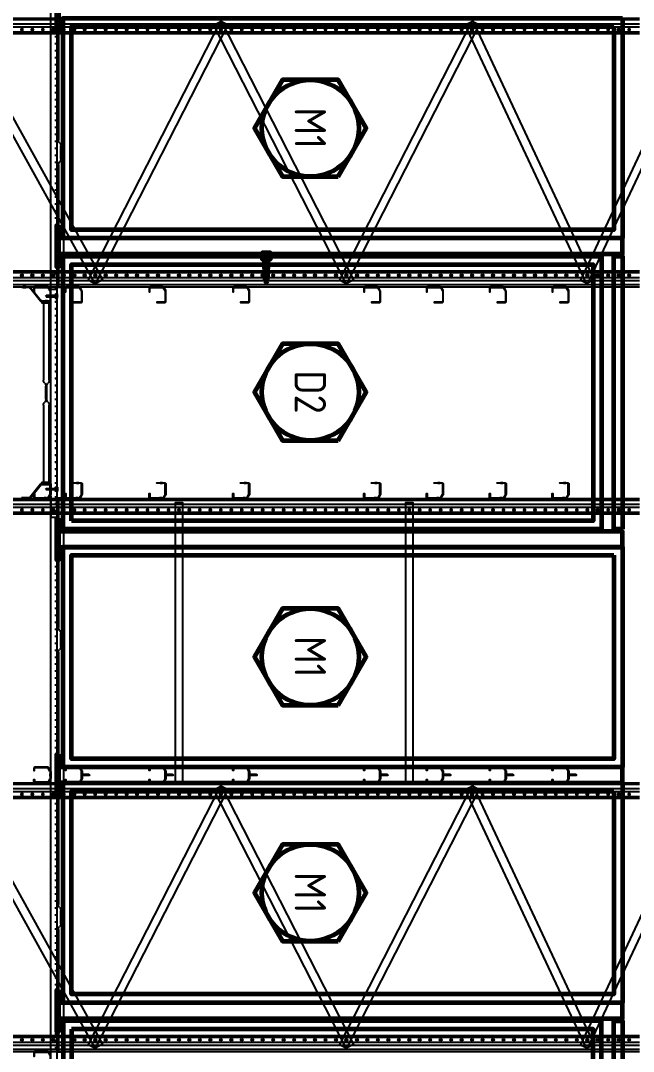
# Model space of a CAD drawing. Header units: millimetres. Extents: x -511490 to -68792, y -77452 to 318982.
# Drawn here: x -508642 to -505716, y 10548 to 15472 of the extents above; entities that cross this region are included whole.
import ezdxf

# ---------------------------------------------------------------- set-up
doc = ezdxf.new("R2010")
doc.units = ezdxf.units.MM
doc.linetypes.add('P05529 MS Rack Elevation$0$HIDDEN', pattern=[0.375, 0.25, -0.125])
doc.linetypes.add('P05529 MS Rack Elevation$1$HIDDEN', pattern=[0.375, 0.25, -0.125])
for name, color, linetype, lineweight in [('Fencing', 62, 'Continuous', 60), ('Multishuttle Phantom', 8, 'Continuous', 25), ('P05529 MS Rack Elevation$0$BRACING', 8, 'Continuous', 25)]:
    doc.layers.add(name, color=color, linetype=linetype, lineweight=lineweight)
doc.layers.add('P05529 MS Rack Elevation$0$Racking', color=8, linetype='Continuous')
doc.layers.add('P05529 MS Rack Plan$0$Racking', color=30, linetype='Continuous')
doc.styles.get("Standard").update_dxf_attribs({"font": 'ISOCP.SHX'})

# ---------------------------------------------------------------- blocks, each defined once
blk = doc.blocks.new('MAINTENANCE_FENCE_ELEV')
at = {"layer": 'Fencing'}
for p, q in [((975, 4185.8), (970, 4305.6)), ((985, 4185.8), (990, 4305.6))]:
    blk.add_line(p, q, dxfattribs=at)
for points in [[(-12, 5579.5), (-12, 5379.5), (-20, 5379.5), (-20, 5579.5)], [(2680, 5442), (2680, 4390.5), (10, 4390.5), (10, 5442)], [(2640, 5402), (2640, 4430.5), (50, 4430.5), (50, 5402)], [(1323.4, 4685.3), (1456.7, 4916.3), (1323.4, 5147.2), (1056.6, 5147.2), (923.3, 4916.3), (1056.6, 4685.3)], [(-12, 4453), (-12, 4253), (-20, 4253), (-20, 4453)], [(10, 3000.5), (10, 4305.5), (2580, 4305.5), (2580, 3000.5)], [(2680, 3000.5), (2640, 3000.5), (2640, 4305.5), (2680, 4305.5)], [(50, 3040.5), (50, 4265.5), (2540, 4265.5), (2540, 3040.5)], [(1323.4, 3425.1), (1456.7, 3656), (1323.4, 3887), (1056.6, 3887), (923.3, 3656), (1056.6, 3425.1)], [(-12, 3053), (-12, 2853), (-20, 2853), (-20, 3053)], [(2680, 2917), (2680, 1864), (10, 1864), (10, 2917)], [(2640, 2877), (2640, 1904), (50, 1904), (50, 2877)], [(1323.4, 2159.5), (1456.7, 2390.5), (1323.4, 2621.5), (1056.6, 2621.5), (923.3, 2390.5), (1056.6, 2159.5)], [(-12, 1926.5), (-12, 1726.5), (-20, 1726.5), (-20, 1926.5)], [(2680, 1789), (2680, 738.7), (10, 738.7), (10, 1789)], [(2640, 1749), (2640, 778.7), (50, 778.7), (50, 1749)], [(1323.4, 1033), (1456.7, 1264), (1323.4, 1495), (1056.6, 1495), (923.3, 1264), (1056.6, 1033)], [(-12, 800), (-12, 600), (-20, 600), (-20, 800)], [(10, 652.5), (10, -652.5), (2580, -652.5), (2580, 652.5)], [(2680, -652.5), (2640, -652.5), (2640, 652.5), (2680, 652.5)], [(50, 612.5), (50, -612.5), (2540, -612.5), (2540, 612.5)]]:
    blk.add_lwpolyline(points, close=True, dxfattribs=at)
for points in [[(-12, 4315.5), (2680, 4315.5), (2680, 4390.5), (-12, 4390.5)], [(989.4, 4291), (1000, 4291), (1000, 4321), (960, 4321), (960, 4291), (970.6, 4291)], [(-12, 2915.5), (2680, 2915.5), (2680, 2990.5), (-12, 2990.5)], [(-12, 1789), (2680, 1789), (2680, 1864), (-12, 1864)], [(-12, 662.5), (2680, 662.5), (2680, 737.5), (-12, 737.5)]]:
    blk.add_lwpolyline(points, dxfattribs=at)
for centre in [(1190, 4916.3), (1190, 3656), (1190, 2390.5), (1190, 1264)]:
    blk.add_circle(centre, 231, dxfattribs=at)
for centre, radius, start, end in [((980, 4306), 10, 357.612, 182.388), ((980, 4186), 5, 182.388, 357.612)]:
    blk.add_arc(centre, radius, start, end, dxfattribs=at)
at = {"layer": 'Fencing', "char_height": 150, "attachment_point": 5, "rotation": 270}
for s, insert in [('M1', (1190, 4916.3)), ('D2', (1190, 3656)), ('M1', (1190, 2390.5)), ('M1', (1190, 1264))]:
    blk.add_mtext_dynamic_manual_height_columns(s, width=413.257, gutter_width=12.5, heights=[0], dxfattribs=dict(at, insert=insert))
blk = doc.blocks.new('*U59')
for p, q in [((0, 5750), (0, 5800)), ((8.4, 5800), (8.4, 5750)), ((28.65, 5800), (28.65, 5750)), ((43.13, 5800), (43.13, 5750)), ((67.1, 5800), (67.1, 5750)), ((72.1, 5800), (72.1, 5750)), ((74.5, 5800), (74.5, 5750)), ((0, 5700), (0, 5750)), ((8.4, 5750), (8.4, 5700)), ((28.65, 5750), (28.65, 5700)), ((43.13, 5750), (43.13, 5700)), ((67.1, 5750), (67.1, 5700)), ((72.1, 5750), (72.1, 5700)), ((74.5, 5750), (74.5, 5700)), ((0, 5650), (0, 5700)), ((8.4, 5700), (8.4, 5650)), ((28.65, 5700), (28.65, 5650)), ((43.13, 5700), (43.13, 5650)), ((67.1, 5700), (67.1, 5650)), ((72.1, 5700), (72.1, 5650)), ((74.5, 5700), (74.5, 5650)), ((0, 5600), (0, 5650)), ((8.4, 5650), (8.4, 5600)), ((28.65, 5650), (28.65, 5600)), ((43.13, 5650), (43.13, 5600)), ((67.1, 5650), (67.1, 5600)), ((72.1, 5650), (72.1, 5600)), ((74.5, 5650), (74.5, 5600)), ((0, 5550), (0, 5600)), ((8.4, 5600), (8.4, 5550)), ((28.65, 5600), (28.65, 5550)), ((43.13, 5600), (43.13, 5550)), ((67.1, 5600), (67.1, 5550)), ((72.1, 5600), (72.1, 5550)), ((74.5, 5600), (74.5, 5550)), ((0, 5500), (0, 5550)), ((8.4, 5550), (8.4, 5500)), ((28.65, 5550), (28.65, 5500)), ((43.13, 5550), (43.13, 5500)), ((67.1, 5550), (67.1, 5500)), ((72.1, 5550), (72.1, 5500)), ((74.5, 5550), (74.5, 5500)), ((0, 5450), (0, 5500)), ((8.4, 5500), (8.4, 5450)), ((28.65, 5500), (28.65, 5450)), ((43.13, 5500), (43.13, 5450)), ((67.1, 5500), (67.1, 5450)), ((72.1, 5500), (72.1, 5450)), ((74.5, 5500), (74.5, 5450)), ((0, 5400), (0, 5450)), ((8.4, 5450), (8.4, 5400)), ((28.65, 5450), (28.65, 5400)), ((43.13, 5450), (43.13, 5400)), ((67.1, 5450), (67.1, 5400)), ((72.1, 5450), (72.1, 5400)), ((74.5, 5450), (74.5, 5400)), ((0, 5350), (0, 5400)), ((8.4, 5400), (8.4, 5350)), ((28.65, 5400), (28.65, 5350)), ((43.13, 5400), (43.13, 5350)), ((67.1, 5400), (67.1, 5350)), ((72.1, 5400), (72.1, 5350)), ((74.5, 5400), (74.5, 5350)), ((0, 5300), (0, 5350)), ((8.4, 5350), (8.4, 5300)), ((28.65, 5350), (28.65, 5300)), ((43.13, 5350), (43.13, 5300)), ((67.1, 5350), (67.1, 5300)), ((72.1, 5350), (72.1, 5300)), ((74.5, 5350), (74.5, 5300)), ((0, 5250), (0, 5300)), ((8.4, 5300), (8.4, 5250)), ((28.65, 5300), (28.65, 5250)), ((43.13, 5300), (43.13, 5250)), ((67.1, 5300), (67.1, 5250)), ((72.1, 5300), (72.1, 5250)), ((74.5, 5300), (74.5, 5250)), ((0, 5200), (0, 5250)), ((8.4, 5250), (8.4, 5200)), ((28.65, 5250), (28.65, 5200)), ((43.13, 5250), (43.13, 5200)), ((67.1, 5250), (67.1, 5200)), ((72.1, 5250), (72.1, 5200)), ((74.5, 5250), (74.5, 5200)), ((0, 5150), (0, 5200)), ((8.4, 5200), (8.4, 5150)), ((28.65, 5200), (28.65, 5150)), ((43.13, 5200), (43.13, 5150)), ((67.1, 5200), (67.1, 5150)), ((72.1, 5200), (72.1, 5150)), ((74.5, 5200), (74.5, 5150)), ((0, 5100), (0, 5150)), ((8.4, 5150), (8.4, 5100)), ((28.65, 5150), (28.65, 5100)), ((43.13, 5150), (43.13, 5100)), ((67.1, 5150), (67.1, 5100)), ((72.1, 5150), (72.1, 5100)), ((74.5, 5150), (74.5, 5100)), ((0, 5050), (0, 5100)), ((8.4, 5100), (8.4, 5050)), ((28.65, 5100), (28.65, 5050)), ((43.13, 5100), (43.13, 5050)), ((67.1, 5100), (67.1, 5050)), ((72.1, 5100), (72.1, 5050)), ((74.5, 5100), (74.5, 5050)), ((0, 5000), (0, 5050)), ((8.4, 5050), (8.4, 5000)), ((28.65, 5050), (28.65, 5000)), ((43.13, 5050), (43.13, 5000)), ((67.1, 5050), (67.1, 5000)), ((72.1, 5050), (72.1, 5000)), ((74.5, 5050), (74.5, 5000)), ((0, 4950), (0, 5000)), ((8.4, 5000), (8.4, 4950)), ((28.65, 5000), (28.65, 4950)), ((43.13, 5000), (43.13, 4950)), ((67.1, 5000), (67.1, 4950)), ((72.1, 5000), (72.1, 4950)), ((74.5, 5000), (74.5, 4950)), ((0, 4900), (0, 4950)), ((8.4, 4950), (8.4, 4900)), ((28.65, 4950), (28.65, 4900)), ((43.13, 4950), (43.13, 4900)), ((67.1, 4950), (67.1, 4900)), ((72.1, 4950), (72.1, 4900)), ((74.5, 4950), (74.5, 4900)), ((0, 4850), (0, 4900)), ((8.4, 4900), (8.4, 4850)), ((28.65, 4900), (28.65, 4850)), ((43.13, 4900), (43.13, 4850)), ((67.1, 4900), (67.1, 4850)), ((72.1, 4900), (72.1, 4850)), ((74.5, 4900), (74.5, 4850)), ((0, 4800), (0, 4850)), ((8.4, 4850), (8.4, 4800)), ((28.65, 4850), (28.65, 4800)), ((43.13, 4850), (43.13, 4800)), ((67.1, 4850), (67.1, 4800)), ((72.1, 4850), (72.1, 4800)), ((74.5, 4850), (74.5, 4800)), ((0, 4750), (0, 4800)), ((8.4, 4800), (8.4, 4750)), ((28.65, 4800), (28.65, 4750)), ((43.13, 4800), (43.13, 4750)), ((67.1, 4800), (67.1, 4750)), ((72.1, 4800), (72.1, 4750)), ((74.5, 4800), (74.5, 4750)), ((0, 4700), (0, 4750)), ((8.4, 4750), (8.4, 4700)), ((28.65, 4750), (28.65, 4700)), ((43.13, 4750), (43.13, 4700)), ((67.1, 4750), (67.1, 4700)), ((72.1, 4750), (72.1, 4700)), ((74.5, 4750), (74.5, 4700)), ((0, 4650), (0, 4700)), ((8.4, 4700), (8.4, 4650)), ((28.65, 4700), (28.65, 4650)), ((43.13, 4700), (43.13, 4650)), ((67.1, 4700), (67.1, 4650)), ((72.1, 4700), (72.1, 4650)), ((74.5, 4700), (74.5, 4650)), ((0, 4600), (0, 4650)), ((8.4, 4650), (8.4, 4600)), ((28.65, 4650), (28.65, 4600)), ((43.13, 4650), (43.13, 4600)), ((67.1, 4650), (67.1, 4600)), ((72.1, 4650), (72.1, 4600)), ((74.5, 4650), (74.5, 4600)), ((0, 4550), (0, 4600)), ((8.4, 4600), (8.4, 4550)), ((28.65, 4600), (28.65, 4550)), ((43.13, 4600), (43.13, 4550)), ((67.1, 4600), (67.1, 4550)), ((72.1, 4600), (72.1, 4550)), ((74.5, 4600), (74.5, 4550)), ((0, 4500), (0, 4550)), ((8.4, 4550), (8.4, 4500)), ((28.65, 4550), (28.65, 4500)), ((43.13, 4550), (43.13, 4500)), ((67.1, 4550), (67.1, 4500)), ((72.1, 4550), (72.1, 4500)), ((74.5, 4550), (74.5, 4500)), ((0, 4450), (0, 4500)), ((8.4, 4500), (8.4, 4450)), ((28.65, 4500), (28.65, 4450)), ((43.13, 4500), (43.13, 4450)), ((67.1, 4500), (67.1, 4450)), ((72.1, 4500), (72.1, 4450)), ((74.5, 4500), (74.5, 4450)), ((0, 4400), (0, 4450)), ((8.4, 4450), (8.4, 4400)), ((28.65, 4450), (28.65, 4400)), ((43.13, 4450), (43.13, 4400)), ((67.1, 4450), (67.1, 4400)), ((72.1, 4450), (72.1, 4400)), ((74.5, 4450), (74.5, 4400)), ((0, 4350), (0, 4400)), ((8.4, 4400), (8.4, 4350)), ((28.65, 4400), (28.65, 4350)), ((43.13, 4400), (43.13, 4350)), ((67.1, 4400), (67.1, 4350)), ((72.1, 4400), (72.1, 4350)), ((74.5, 4400), (74.5, 4350)), ((0, 4300), (0, 4350)), ((8.4, 4350), (8.4, 4300)), ((28.65, 4350), (28.65, 4300)), ((43.13, 4350), (43.13, 4300)), ((67.1, 4350), (67.1, 4300)), ((72.1, 4350), (72.1, 4300)), ((74.5, 4350), (74.5, 4300)), ((0, 4250), (0, 4300)), ((8.4, 4300), (8.4, 4250)), ((28.65, 4300), (28.65, 4250)), ((43.13, 4300), (43.13, 4250)), ((67.1, 4300), (67.1, 4250)), ((72.1, 4300), (72.1, 4250)), ((74.5, 4300), (74.5, 4250)), ((0, 4200), (0, 4250)), ((8.4, 4250), (8.4, 4200)), ((28.65, 4250), (28.65, 4200)), ((43.13, 4250), (43.13, 4200)), ((67.1, 4250), (67.1, 4200)), ((72.1, 4250), (72.1, 4200)), ((74.5, 4250), (74.5, 4200)), ((0, 4150), (0, 4200)), ((8.4, 4200), (8.4, 4150)), ((28.65, 4200), (28.65, 4150)), ((43.13, 4200), (43.13, 4150)), ((67.1, 4200), (67.1, 4150)), ((72.1, 4200), (72.1, 4150)), ((74.5, 4200), (74.5, 4150)), ((0, 4100), (0, 4150)), ((8.4, 4150), (8.4, 4100)), ((28.65, 4150), (28.65, 4100)), ((43.13, 4150), (43.13, 4100)), ((67.1, 4150), (67.1, 4100)), ((72.1, 4150), (72.1, 4100)), ((74.5, 4150), (74.5, 4100)), ((0, 4050), (0, 4100)), ((8.4, 4100), (8.4, 4050)), ((28.65, 4100), (28.65, 4050)), ((43.13, 4100), (43.13, 4050)), ((67.1, 4100), (67.1, 4050)), ((72.1, 4100), (72.1, 4050)), ((74.5, 4100), (74.5, 4050)), ((0, 4000), (0, 4050)), ((8.4, 4050), (8.4, 4000)), ((28.65, 4050), (28.65, 4000)), ((43.13, 4050), (43.13, 4000)), ((67.1, 4050), (67.1, 4000)), ((72.1, 4050), (72.1, 4000)), ((74.5, 4050), (74.5, 4000)), ((0, 3950), (0, 4000)), ((8.4, 4000), (8.4, 3950)), ((28.65, 4000), (28.65, 3950)), ((43.13, 4000), (43.13, 3950)), ((67.1, 4000), (67.1, 3950)), ((72.1, 4000), (72.1, 3950)), ((74.5, 4000), (74.5, 3950)), ((0, 3900), (0, 3950)), ((8.4, 3950), (8.4, 3900)), ((28.65, 3950), (28.65, 3900)), ((43.13, 3950), (43.13, 3900)), ((67.1, 3950), (67.1, 3900)), ((72.1, 3950), (72.1, 3900)), ((74.5, 3950), (74.5, 3900)), ((0, 3850), (0, 3900)), ((8.4, 3900), (8.4, 3850)), ((28.65, 3900), (28.65, 3850)), ((43.13, 3900), (43.13, 3850)), ((67.1, 3900), (67.1, 3850)), ((72.1, 3900), (72.1, 3850)), ((74.5, 3900), (74.5, 3850)), ((0, 3800), (0, 3850)), ((8.4, 3850), (8.4, 3800)), ((28.65, 3850), (28.65, 3800)), ((43.13, 3850), (43.13, 3800)), ((67.1, 3850), (67.1, 3800)), ((72.1, 3850), (72.1, 3800)), ((74.5, 3850), (74.5, 3800)), ((0, 3750), (0, 3800)), ((8.4, 3800), (8.4, 3750)), ((28.65, 3800), (28.65, 3750)), ((43.13, 3800), (43.13, 3750)), ((67.1, 3800), (67.1, 3750)), ((72.1, 3800), (72.1, 3750)), ((74.5, 3800), (74.5, 3750)), ((0, 3700), (0, 3750)), ((8.4, 3750), (8.4, 3700)), ((28.65, 3750), (28.65, 3700)), ((43.13, 3750), (43.13, 3700)), ((67.1, 3750), (67.1, 3700)), ((72.1, 3750), (72.1, 3700)), ((74.5, 3750), (74.5, 3700)), ((0, 3650), (0, 3700)), ((8.4, 3700), (8.4, 3650)), ((28.65, 3700), (28.65, 3650)), ((43.13, 3700), (43.13, 3650)), ((67.1, 3700), (67.1, 3650)), ((72.1, 3700), (72.1, 3650)), ((74.5, 3700), (74.5, 3650)), ((0, 3600), (0, 3650)), ((8.4, 3650), (8.4, 3600)), ((28.65, 3650), (28.65, 3600)), ((43.13, 3650), (43.13, 3600)), ((67.1, 3650), (67.1, 3600)), ((72.1, 3650), (72.1, 3600)), ((74.5, 3650), (74.5, 3600)), ((0, 3550), (0, 3600)), ((8.4, 3600), (8.4, 3550)), ((28.65, 3600), (28.65, 3550)), ((43.13, 3600), (43.13, 3550)), ((67.1, 3600), (67.1, 3550)), ((72.1, 3600), (72.1, 3550)), ((74.5, 3600), (74.5, 3550)), ((0, 3500), (0, 3550)), ((8.4, 3550), (8.4, 3500)), ((28.65, 3550), (28.65, 3500)), ((43.13, 3550), (43.13, 3500)), ((67.1, 3550), (67.1, 3500)), ((72.1, 3550), (72.1, 3500)), ((74.5, 3550), (74.5, 3500)), ((0, 3450), (0, 3500)), ((8.4, 3500), (8.4, 3450)), ((28.65, 3500), (28.65, 3450)), ((43.13, 3500), (43.13, 3450)), ((67.1, 3500), (67.1, 3450)), ((72.1, 3500), (72.1, 3450)), ((74.5, 3500), (74.5, 3450)), ((0, 3400), (0, 3450)), ((8.4, 3450), (8.4, 3400)), ((28.65, 3450), (28.65, 3400)), ((43.13, 3450), (43.13, 3400)), ((67.1, 3450), (67.1, 3400)), ((72.1, 3450), (72.1, 3400)), ((74.5, 3450), (74.5, 3400)), ((0, 3350), (0, 3400)), ((8.4, 3400), (8.4, 3350)), ((28.65, 3400), (28.65, 3350)), ((43.13, 3400), (43.13, 3350)), ((67.1, 3400), (67.1, 3350)), ((72.1, 3400), (72.1, 3350)), ((74.5, 3400), (74.5, 3350)), ((0, 3300), (0, 3350)), ((8.4, 3350), (8.4, 3300)), ((28.65, 3350), (28.65, 3300)), ((43.13, 3350), (43.13, 3300)), ((67.1, 3350), (67.1, 3300)), ((72.1, 3350), (72.1, 3300)), ((74.5, 3350), (74.5, 3300)), ((0, 3250), (0, 3300)), ((8.4, 3300), (8.4, 3250)), ((28.65, 3300), (28.65, 3250)), ((43.13, 3300), (43.13, 3250)), ((67.1, 3300), (67.1, 3250)), ((72.1, 3300), (72.1, 3250)), ((74.5, 3300), (74.5, 3250)), ((0, 3200), (0, 3250)), ((8.4, 3250), (8.4, 3200)), ((28.65, 3250), (28.65, 3200)), ((43.13, 3250), (43.13, 3200)), ((67.1, 3250), (67.1, 3200)), ((72.1, 3250), (72.1, 3200)), ((74.5, 3250), (74.5, 3200)), ((0, 3150), (0, 3200)), ((8.4, 3200), (8.4, 3150)), ((28.65, 3200), (28.65, 3150)), ((43.13, 3200), (43.13, 3150)), ((67.1, 3200), (67.1, 3150)), ((72.1, 3200), (72.1, 3150)), ((74.5, 3200), (74.5, 3150)), ((0, 3100), (0, 3150)), ((8.4, 3150), (8.4, 3100)), ((28.65, 3150), (28.65, 3100)), ((43.13, 3150), (43.13, 3100)), ((67.1, 3150), (67.1, 3100)), ((72.1, 3150), (72.1, 3100)), ((74.5, 3150), (74.5, 3100)), ((0, 3050), (0, 3100)), ((8.4, 3100), (8.4, 3050)), ((28.65, 3100), (28.65, 3050)), ((43.13, 3100), (43.13, 3050)), ((67.1, 3100), (67.1, 3050)), ((72.1, 3100), (72.1, 3050)), ((74.5, 3100), (74.5, 3050)), ((0, 3000), (0, 3050)), ((8.4, 3050), (8.4, 3000)), ((28.65, 3050), (28.65, 3000)), ((43.13, 3050), (43.13, 3000)), ((67.1, 3050), (67.1, 3000)), ((72.1, 3050), (72.1, 3000)), ((74.5, 3050), (74.5, 3000)), ((0, 2950), (0, 3000)), ((8.4, 3000), (8.4, 2950)), ((28.65, 3000), (28.65, 2950)), ((43.13, 3000), (43.13, 2950)), ((67.1, 3000), (67.1, 2950)), ((72.1, 3000), (72.1, 2950)), ((74.5, 3000), (74.5, 2950)), ((0, 2900), (0, 2950)), ((8.4, 2950), (8.4, 2900)), ((28.65, 2950), (28.65, 2900)), ((43.13, 2950), (43.13, 2900)), ((67.1, 2950), (67.1, 2900)), ((72.1, 2950), (72.1, 2900)), ((74.5, 2950), (74.5, 2900)), ((0, 2850), (0, 2900)), ((8.4, 2900), (8.4, 2850)), ((28.65, 2900), (28.65, 2850)), ((43.13, 2900), (43.13, 2850)), ((67.1, 2900), (67.1, 2850)), ((72.1, 2900), (72.1, 2850)), ((74.5, 2900), (74.5, 2850)), ((0, 2800), (0, 2850)), ((8.4, 2850), (8.4, 2800)), ((28.65, 2850), (28.65, 2800)), ((43.13, 2850), (43.13, 2800)), ((67.1, 2850), (67.1, 2800)), ((72.1, 2850), (72.1, 2800)), ((74.5, 2850), (74.5, 2800))]:
    blk.add_line(p, q)
for points in [[(2.4, 5757), (0, 5757), (0, 5768), (2.4, 5768)], [(2.4, 5732), (0, 5732), (0, 5743), (2.4, 5743)], [(2.4, 5707), (0, 5707), (0, 5718), (2.4, 5718)], [(2.4, 5682), (0, 5682), (0, 5693), (2.4, 5693)], [(2.4, 5657), (0, 5657), (0, 5668), (2.4, 5668)], [(2.4, 5632), (0, 5632), (0, 5643), (2.4, 5643)], [(2.4, 5607), (0, 5607), (0, 5618), (2.4, 5618)], [(2.4, 5582), (0, 5582), (0, 5593), (2.4, 5593)], [(2.4, 5557), (0, 5557), (0, 5568), (2.4, 5568)], [(2.4, 5532), (0, 5532), (0, 5543), (2.4, 5543)], [(2.4, 5507), (0, 5507), (0, 5518), (2.4, 5518)], [(2.4, 5482), (0, 5482), (0, 5493), (2.4, 5493)], [(2.4, 5457), (0, 5457), (0, 5468), (2.4, 5468)], [(2.4, 5432), (0, 5432), (0, 5443), (2.4, 5443)], [(2.4, 5407), (0, 5407), (0, 5418), (2.4, 5418)], [(2.4, 5382), (0, 5382), (0, 5393), (2.4, 5393)], [(2.4, 5357), (0, 5357), (0, 5368), (2.4, 5368)], [(2.4, 5332), (0, 5332), (0, 5343), (2.4, 5343)], [(2.4, 5307), (0, 5307), (0, 5318), (2.4, 5318)], [(2.4, 5282), (0, 5282), (0, 5293), (2.4, 5293)], [(2.4, 5257), (0, 5257), (0, 5268), (2.4, 5268)], [(2.4, 5232), (0, 5232), (0, 5243), (2.4, 5243)], [(2.4, 5207), (0, 5207), (0, 5218), (2.4, 5218)], [(2.4, 5182), (0, 5182), (0, 5193), (2.4, 5193)], [(2.4, 5157), (0, 5157), (0, 5168), (2.4, 5168)], [(2.4, 5132), (0, 5132), (0, 5143), (2.4, 5143)], [(2.4, 5107), (0, 5107), (0, 5118), (2.4, 5118)], [(2.4, 5082), (0, 5082), (0, 5093), (2.4, 5093)], [(2.4, 5057), (0, 5057), (0, 5068), (2.4, 5068)], [(2.4, 5032), (0, 5032), (0, 5043), (2.4, 5043)], [(2.4, 5007), (0, 5007), (0, 5018), (2.4, 5018)], [(2.4, 4982), (0, 4982), (0, 4993), (2.4, 4993)], [(2.4, 4957), (0, 4957), (0, 4968), (2.4, 4968)], [(2.4, 4932), (0, 4932), (0, 4943), (2.4, 4943)], [(2.4, 4907), (0, 4907), (0, 4918), (2.4, 4918)], [(2.4, 4882), (0, 4882), (0, 4893), (2.4, 4893)], [(2.4, 4857), (0, 4857), (0, 4868), (2.4, 4868)], [(2.4, 4832), (0, 4832), (0, 4843), (2.4, 4843)], [(2.4, 4807), (0, 4807), (0, 4818), (2.4, 4818)], [(2.4, 4782), (0, 4782), (0, 4793), (2.4, 4793)], [(2.4, 4757), (0, 4757), (0, 4768), (2.4, 4768)], [(2.4, 4732), (0, 4732), (0, 4743), (2.4, 4743)], [(2.4, 4707), (0, 4707), (0, 4718), (2.4, 4718)], [(2.4, 4682), (0, 4682), (0, 4693), (2.4, 4693)], [(2.4, 4657), (0, 4657), (0, 4668), (2.4, 4668)], [(2.4, 4632), (0, 4632), (0, 4643), (2.4, 4643)], [(2.4, 4607), (0, 4607), (0, 4618), (2.4, 4618)], [(2.4, 4582), (0, 4582), (0, 4593), (2.4, 4593)], [(2.4, 4557), (0, 4557), (0, 4568), (2.4, 4568)], [(2.4, 4532), (0, 4532), (0, 4543), (2.4, 4543)], [(2.4, 4507), (0, 4507), (0, 4518), (2.4, 4518)], [(2.4, 4482), (0, 4482), (0, 4493), (2.4, 4493)], [(2.4, 4457), (0, 4457), (0, 4468), (2.4, 4468)], [(2.4, 4432), (0, 4432), (0, 4443), (2.4, 4443)], [(2.4, 4407), (0, 4407), (0, 4418), (2.4, 4418)], [(2.4, 4382), (0, 4382), (0, 4393), (2.4, 4393)], [(2.4, 4357), (0, 4357), (0, 4368), (2.4, 4368)], [(2.4, 4332), (0, 4332), (0, 4343), (2.4, 4343)], [(2.4, 4307), (0, 4307), (0, 4318), (2.4, 4318)], [(2.4, 4282), (0, 4282), (0, 4293), (2.4, 4293)], [(2.4, 4257), (0, 4257), (0, 4268), (2.4, 4268)], [(2.4, 4232), (0, 4232), (0, 4243), (2.4, 4243)], [(2.4, 4207), (0, 4207), (0, 4218), (2.4, 4218)], [(2.4, 4182), (0, 4182), (0, 4193), (2.4, 4193)], [(2.4, 4157), (0, 4157), (0, 4168), (2.4, 4168)], [(2.4, 4132), (0, 4132), (0, 4143), (2.4, 4143)], [(2.4, 4107), (0, 4107), (0, 4118), (2.4, 4118)], [(2.4, 4082), (0, 4082), (0, 4093), (2.4, 4093)], [(2.4, 4057), (0, 4057), (0, 4068), (2.4, 4068)], [(2.4, 4032), (0, 4032), (0, 4043), (2.4, 4043)], [(2.4, 4007), (0, 4007), (0, 4018), (2.4, 4018)], [(2.4, 3982), (0, 3982), (0, 3993), (2.4, 3993)], [(2.4, 3957), (0, 3957), (0, 3968), (2.4, 3968)], [(2.4, 3932), (0, 3932), (0, 3943), (2.4, 3943)], [(2.4, 3907), (0, 3907), (0, 3918), (2.4, 3918)], [(2.4, 3882), (0, 3882), (0, 3893), (2.4, 3893)], [(2.4, 3857), (0, 3857), (0, 3868), (2.4, 3868)], [(2.4, 3832), (0, 3832), (0, 3843), (2.4, 3843)], [(2.4, 3807), (0, 3807), (0, 3818), (2.4, 3818)], [(2.4, 3782), (0, 3782), (0, 3793), (2.4, 3793)], [(2.4, 3757), (0, 3757), (0, 3768), (2.4, 3768)], [(2.4, 3732), (0, 3732), (0, 3743), (2.4, 3743)], [(2.4, 3707), (0, 3707), (0, 3718), (2.4, 3718)], [(2.4, 3682), (0, 3682), (0, 3693), (2.4, 3693)], [(2.4, 3657), (0, 3657), (0, 3668), (2.4, 3668)], [(2.4, 3632), (0, 3632), (0, 3643), (2.4, 3643)], [(2.4, 3607), (0, 3607), (0, 3618), (2.4, 3618)], [(2.4, 3582), (0, 3582), (0, 3593), (2.4, 3593)], [(2.4, 3557), (0, 3557), (0, 3568), (2.4, 3568)], [(2.4, 3532), (0, 3532), (0, 3543), (2.4, 3543)], [(2.4, 3507), (0, 3507), (0, 3518), (2.4, 3518)], [(2.4, 3482), (0, 3482), (0, 3493), (2.4, 3493)], [(2.4, 3457), (0, 3457), (0, 3468), (2.4, 3468)], [(2.4, 3432), (0, 3432), (0, 3443), (2.4, 3443)], [(2.4, 3407), (0, 3407), (0, 3418), (2.4, 3418)], [(2.4, 3382), (0, 3382), (0, 3393), (2.4, 3393)], [(2.4, 3357), (0, 3357), (0, 3368), (2.4, 3368)], [(2.4, 3332), (0, 3332), (0, 3343), (2.4, 3343)], [(2.4, 3307), (0, 3307), (0, 3318), (2.4, 3318)], [(2.4, 3282), (0, 3282), (0, 3293), (2.4, 3293)], [(2.4, 3257), (0, 3257), (0, 3268), (2.4, 3268)], [(2.4, 3232), (0, 3232), (0, 3243), (2.4, 3243)], [(2.4, 3207), (0, 3207), (0, 3218), (2.4, 3218)], [(2.4, 3182), (0, 3182), (0, 3193), (2.4, 3193)], [(2.4, 3157), (0, 3157), (0, 3168), (2.4, 3168)], [(2.4, 3132), (0, 3132), (0, 3143), (2.4, 3143)], [(2.4, 3107), (0, 3107), (0, 3118), (2.4, 3118)], [(2.4, 3082), (0, 3082), (0, 3093), (2.4, 3093)], [(2.4, 3057), (0, 3057), (0, 3068), (2.4, 3068)], [(2.4, 3032), (0, 3032), (0, 3043), (2.4, 3043)], [(2.4, 3007), (0, 3007), (0, 3018), (2.4, 3018)], [(2.4, 2982), (0, 2982), (0, 2993), (2.4, 2993)], [(2.4, 2957), (0, 2957), (0, 2968), (2.4, 2968)], [(2.4, 2932), (0, 2932), (0, 2943), (2.4, 2943)], [(2.4, 2907), (0, 2907), (0, 2918), (2.4, 2918)], [(2.4, 2882), (0, 2882), (0, 2893), (2.4, 2893)], [(2.4, 2857), (0, 2857), (0, 2868), (2.4, 2868)]]:
    blk.add_lwpolyline(points)
for centre, start, end in [((55, 5750), 0, 180), ((55, 5750), 180, 0), ((55, 5700), 0, 180), ((55, 5700), 180, 0), ((55, 5650), 0, 180), ((55, 5650), 180, 0), ((55, 5600), 0, 180), ((55, 5600), 180, 0), ((55, 5550), 0, 180), ((55, 5550), 180, 0), ((55, 5500), 0, 180), ((55, 5500), 180, 0), ((55, 5450), 0, 180), ((55, 5450), 180, 0), ((55, 5400), 0, 180), ((55, 5400), 180, 0), ((55, 5350), 0, 180), ((55, 5350), 180, 0), ((55, 5300), 0, 180), ((55, 5300), 180, 0), ((55, 5250), 0, 180), ((55, 5250), 180, 0), ((55, 5200), 0, 180), ((55, 5200), 180, 0), ((55, 5150), 0, 180), ((55, 5150), 180, 0), ((55, 5100), 0, 180), ((55, 5100), 180, 0), ((55, 5050), 0, 180), ((55, 5050), 180, 0), ((55, 5000), 0, 180), ((55, 5000), 180, 0), ((55, 4950), 0, 180), ((55, 4950), 180, 0), ((55, 4900), 0, 180), ((55, 4900), 180, 0), ((55, 4850), 0, 180), ((55, 4850), 180, 0), ((55, 4800), 0, 180), ((55, 4800), 180, 0), ((55, 4750), 0, 180), ((55, 4750), 180, 0), ((55, 4700), 0, 180), ((55, 4700), 180, 0), ((55, 4650), 0, 180), ((55, 4650), 180, 0), ((55, 4600), 0, 180), ((55, 4600), 180, 0), ((55, 4550), 0, 180), ((55, 4550), 180, 0), ((55, 4500), 0, 180), ((55, 4500), 180, 0), ((55, 4450), 0, 180), ((55, 4450), 180, 0), ((55, 4400), 0, 180), ((55, 4400), 180, 0), ((55, 4350), 0, 180), ((55, 4350), 180, 0), ((55, 4300), 0, 180), ((55, 4300), 180, 0), ((55, 4250), 0, 180), ((55, 4250), 180, 0), ((55, 4200), 0, 180), ((55, 4200), 180, 0), ((55, 4150), 0, 180), ((55, 4150), 180, 0), ((55, 4100), 0, 180), ((55, 4100), 180, 0), ((55, 4050), 0, 180), ((55, 4050), 180, 0), ((55, 4000), 0, 180), ((55, 4000), 180, 0), ((55, 3950), 0, 180), ((55, 3950), 180, 0), ((55, 3900), 0, 180), ((55, 3900), 180, 0), ((55, 3850), 0, 180), ((55, 3850), 180, 0), ((55, 3800), 0, 180), ((55, 3800), 180, 0), ((55, 3750), 0, 180), ((55, 3750), 180, 0), ((55, 3700), 0, 180), ((55, 3700), 180, 0), ((55, 3650), 0, 180), ((55, 3650), 180, 0), ((55, 3600), 0, 180), ((55, 3600), 180, 0), ((55, 3550), 0, 180), ((55, 3550), 180, 0), ((55, 3500), 0, 180), ((55, 3500), 180, 0), ((55, 3450), 0, 180), ((55, 3450), 180, 0), ((55, 3400), 0, 180), ((55, 3400), 180, 0), ((55, 3350), 0, 180), ((55, 3350), 180, 0), ((55, 3300), 0, 180), ((55, 3300), 180, 0), ((55, 3250), 0, 180), ((55, 3250), 180, 0), ((55, 3200), 0, 180), ((55, 3200), 180, 0), ((55, 3150), 0, 180), ((55, 3150), 180, 0), ((55, 3100), 0, 180), ((55, 3100), 180, 0), ((55, 3050), 0, 180), ((55, 3050), 180, 0), ((55, 3000), 0, 180), ((55, 3000), 180, 0), ((55, 2950), 0, 180), ((55, 2950), 180, 0), ((55, 2900), 0, 180), ((55, 2900), 180, 0), ((55, 2850), 0, 180), ((55, 2850), 180, 0)]:
    blk.add_arc(centre, 5.2, start, end)
blk = doc.blocks.new('*U54')
for points in [[(0, 95), (3, 95), (3, -20), (0, -20)], [(0, 80.5), (3, 80.5), (3, 69.5), (0, 69.5)], [(0, -5.5), (3, -5.5), (3, 5.5), (0, 5.5)]]:
    blk.add_lwpolyline(points, close=True)
blk.add_lwpolyline([(3, 56.25), (1338, 56.25), (1338, 18.75), (3, 18.75)])
blk.add_circle((1303, 37.5), 5.5)
blk = doc.blocks.new('P05529 MS Rack Elevation$0$Frame Standoff')
blk.add_blockref('*U59', (-1358, 0))
at = {"extrusion": (0, 0, -1), "zscale": -1}
for p in [(0, 4662.5), (0, 3562.5)]:
    blk.add_blockref('*U54', p, dxfattribs=at)
blk = doc.blocks.new('*U30')
for points in [[(5012, 19, 0.414214), (5006, 25), (4957.1, 25, 0.142766), (4953.9, 24.1), (4939.8, 15.1, 0.256291), (4937, 10), (4937, -49, 0.414214), (4943, -55), (4959.6, -55), (4959.6, -52), (4943, -52, -0.414214), (4940, -49), (4940, 10, -0.256291), (4941.4, 12.5), (4955.5, 21.5, -0.142766), (4957.1, 22), (5006, 22, -0.414214), (5009, 19), (5009, -18), (5012, -18)], [(5872, 19, -0.414214), (5878, 25), (5926.9, 25, -0.142766), (5930.1, 24.1), (5944.2, 15.1, -0.256291), (5947, 10), (5947, -49, -0.414214), (5941, -55), (5924.4, -55), (5924.4, -52), (5941, -52, 0.414214), (5944, -49), (5944, 10, 0.256291), (5942.6, 12.5), (5928.5, 21.5, 0.142766), (5926.9, 22), (5878, 22, 0.414214), (5875, 19), (5875, -18), (5872, -18)], [(7237, -52), (7246.4, -52), (7246.4, -55), (7237, -55, -0.414214), (7231, -49), (7231, 10, -0.256291), (7233.8, 15.1), (7247.9, 24.1, -0.142766), (7251.1, 25), (7285.9, 25, -0.142766), (7289.1, 24.1), (7303.2, 15.1, -0.256291), (7306, 10), (7306, -49, -0.414214), (7300, -55), (7290.6, -55), (7290.6, -52), (7300, -52, 0.414214), (7303, -49), (7303, 10, 0.256291), (7301.6, 12.5), (7287.5, 21.5, 0.142766), (7285.9, 22), (7251.1, 22, 0.142766), (7249.5, 21.5), (7235.4, 12.5, 0.256291), (7234, 10), (7234, -49, 0.414214)]]:
    blk.add_lwpolyline(points, format="xyb", close=True)
for points in [[(4937, 5.5), (4940, 5.5), (4940, -5.5), (4937, -5.5)], [(5009, 9.5), (5012, 9.5), (5012, -1.5), (5009, -1.5)], [(5875, 9.5), (5872, 9.5), (5872, -1.5), (5875, -1.5)], [(5947, 5.5), (5944, 5.5), (5944, -5.5), (5947, -5.5)], [(7234, 5.5), (7231, 5.5), (7231, -5.5), (7234, -5.5)], [(7274, 25), (7263, 25), (7263, 22), (7274, 22)], [(7306, 5.5), (7303, 5.5), (7303, -5.5), (7306, -5.5)], [(7234, -19.5), (7231, -19.5), (7231, -30.5), (7234, -30.5)], [(7306, -19.5), (7303, -19.5), (7303, -30.5), (7306, -30.5)]]:
    blk.add_lwpolyline(points, close=True)
blk = doc.blocks.new('*U52')
for p, q in [((610, 2), (673, 2)), ((610, -2), (673, -2))]:
    blk.add_line(p, q)
for points in [[(0, 20), (-4, 20), (-4, -20), (0, -20)], [(636, 2), (647, 2), (647, -2), (636, -2)], [(1287, 20), (1283, 20), (1283, -20), (1287, -20)]]:
    blk.add_lwpolyline(points, close=True)
for points in [[(582, -13.5), (0, -13.5), (0, 13.5), (582, 13.5)], [(701, 13.5), (1283, 13.5), (1283, -13.5), (701, -13.5)]]:
    blk.add_lwpolyline(points)
for centre, start, end in [((582, -6.5), 45.5409, 90), ((610, 22), 225.5409, 270), ((673, 22), 270, 314.4591), ((701, -6.5), 90, 134.4591), ((582, 6.5), 270, 314.4591), ((610, -22), 90, 134.4591), ((673, -22), 45.5409, 90), ((701, 6.5), 225.5409, 270)]:
    blk.add_arc(centre, 20, start, end)
blk = doc.blocks.new('*U51')
for p, q in [((643.5, 2), (706.5, 2)), ((643.5, -2), (706.5, -2))]:
    blk.add_line(p, q)
for points in [[(0, 20), (-4, 20), (-4, -20), (0, -20)], [(669.5, 2), (680.5, 2), (680.5, -2), (669.5, -2)], [(1354, 20), (1350, 20), (1350, -20), (1354, -20)]]:
    blk.add_lwpolyline(points, close=True)
for points in [[(615.5, -13.5), (0, -13.5), (0, 13.5), (615.5, 13.5)], [(734.5, 13.5), (1350, 13.5), (1350, -13.5), (734.5, -13.5)]]:
    blk.add_lwpolyline(points)
for centre, start, end in [((615.5, -6.5), 45.5409, 90), ((643.5, 22), 225.5409, 270), ((706.5, 22), 270, 314.4591), ((734.5, -6.5), 90, 134.4591), ((615.5, 6.5), 270, 314.4591), ((643.5, -22), 90, 134.4591), ((706.5, -22), 45.5409, 90), ((734.5, 6.5), 225.5409, 270)]:
    blk.add_arc(centre, 20, start, end)
blk = doc.blocks.new('*U50')
for p, q in [((395.5, 2), (458.5, 2)), ((395.5, -2), (458.5, -2))]:
    blk.add_line(p, q)
for points in [[(0, 20), (-4, 20), (-4, -20), (0, -20)], [(421.5, 2), (432.5, 2), (432.5, -2), (421.5, -2)], [(858, 20), (854, 20), (854, -20), (858, -20)]]:
    blk.add_lwpolyline(points, close=True)
for points in [[(367.5, -13.5), (0, -13.5), (0, 13.5), (367.5, 13.5)], [(486.5, 13.5), (854, 13.5), (854, -13.5), (486.5, -13.5)]]:
    blk.add_lwpolyline(points)
for centre, start, end in [((367.5, -6.5), 45.5409, 90), ((395.5, 22), 225.5409, 270), ((458.5, 22), 270, 314.4591), ((486.5, -6.5), 90, 134.4591), ((367.5, 6.5), 270, 314.4591), ((395.5, -22), 90, 134.4591), ((458.5, -22), 45.5409, 90), ((486.5, 6.5), 225.5409, 270)]:
    blk.add_arc(centre, 20, start, end)
blk = doc.blocks.new('P05529 MS Rack Elevation$0$Rail Front')
blk.add_lwpolyline([(75, 19, 0.414214), (69, 25), (20.1, 25, 0.142766), (16.9, 24.1), (2.8, 15.1, 0.256291), (0, 10), (0, -49, 0.414214), (6, -55), (22.6, -55), (22.6, -52), (6, -52, -0.414214), (3, -49), (3, 10, -0.256291), (4.4, 12.5), (18.5, 21.5, -0.142766), (20.1, 22), (69, 22, -0.414214), (72, 19), (72, -18), (75, -18)], format="xyb", close=True)
for points in [[(0, 5.5), (3, 5.5), (3, -5.5), (0, -5.5)], [(72, 9.5), (75, 9.5), (75, -1.5), (72, -1.5)]]:
    blk.add_lwpolyline(points, close=True)
blk = doc.blocks.new('P05529 MS Rack Elevation$0$PLAN BRACE END')
at = {"layer": 'P05529 MS Rack Elevation$0$BRACING', "extrusion": (0, 0, -1), "zscale": -1}
for name, p in [('*U52', (-3652, -75)), ('*U51', (-6014, -75)), ('*U52', (-7305, -75)), ('*U50', (-4585, -146))]:
    blk.add_blockref(name, p, dxfattribs=at)
at = {"layer": 'P05529 MS Rack Elevation$0$Racking'}
for p in [(3652, -150), (7305, -150)]:
    blk.add_blockref('P05529 MS Rack Elevation$0$Rail Front', p, dxfattribs=at)
at = {"layer": 'P05529 MS Rack Elevation$0$Racking', "xscale": -1}
blk.add_blockref('P05529 MS Rack Elevation$0$Rail Front', (4664, -150), dxfattribs=at)
blk = doc.blocks.new('P05529 MS Rack Elevation$0$Tek screw #14-10 x 50')
for p, q in [((-5.8, 1.9), (-7.1, 1.1)), ((-7.1, 0), (-7.1, 1.1)), ((-7.1, 1.1), (7.1, 1.1)), ((-7.1, 0), (7.1, 0)), ((-5.8, 5.6), (-5.8, 1.9)), ((-4.3, 6), (4.3, 6)), ((-2.9, 5.6), (-2.9, 1.9)), ((2.9, 5.6), (2.9, 1.9)), ((5.8, 5.6), (5.8, 1.9)), ((7.1, 1.1), (5.8, 1.9)), ((7.1, 0), (7.1, 1.1)), ((0, -50), (-3.2, -48.1)), ((0, -50), (3.2, -48.1))]:
    blk.add_line(p, q)
for points in [[(-3.2, -48.1), (-3.2, 0)], [(3.2, 0), (3.2, -48.1)]]:
    blk.add_lwpolyline(points)
for centre, radius, start, end in [((-4.3, 3.4), 2.56, 55.6158, 124.3842), ((-4.3, -0.2), 2.56, 55.6158, 124.3842), ((0, -3.6), 9.55, 72.412, 107.588), ((0, -7.2), 9.55, 72.412, 107.588), ((4.3, 3.4), 2.56, 55.6158, 124.3842), ((4.3, -0.2), 2.56, 55.6158, 124.3842)]:
    blk.add_arc(centre, radius, start, end)
blk = doc.blocks.new('P05529 MS Rack Elevation$0$saddle clip side')
at = {"linetype": 'P05529 MS Rack Elevation$0$HIDDEN', "ltscale": 0.5}
blk.add_line((1715, 28291.1), (1733, 28291.1), dxfattribs=at)
blk.add_line((1715, 28285.1), (1733, 28285.1))
blk.add_lwpolyline([(1715, 28293.1), (1733, 28293.1), (1733, 28283.9), (1715, 28283.9)], close=True)
blk = doc.blocks.new('P05529 MS Rack Elevation$0$Backstops')
at = {"layer": 'P05529 MS Rack Elevation$0$Racking'}
blk.add_lwpolyline([(0, -7302.85), (31.85, -7302.85, -1), (31.85, -7309.15), (0, -7309.15)], format="xyb", dxfattribs=at)
blk = doc.blocks.new('P05529 MS Rack Elevation$0$Rail Brace Bracket')
at = {"layer": 'P05529 MS Rack Elevation$0$BRACING'}
for p, q in [((-512883.5, 13451.3), (-512933.9, 13387.8)), ((-512930.8, 13385.3), (-512880.4, 13448.8)), ((-512840.1, 13454.3), (-512877.2, 13454.3)), ((-512877.2, 13450.3), (-512840.1, 13450.3)), ((-512840.1, 13450.3), (-512840.1, 13454.3)), ((-512937, 13386.3), (-512974.1, 13386.3)), ((-512974.1, 13386.3), (-512974.1, 13382.3)), ((-512974.1, 13382.3), (-512937, 13382.3))]:
    blk.add_line(p, q, dxfattribs=at)
for points in [[(-512861.1, 13450.3), (-512861.1, 13454.3), (-512849.1, 13454.3), (-512849.1, 13450.3)], [(-512965.1, 13382.3), (-512965.1, 13386.3), (-512953.1, 13386.3), (-512953.1, 13382.3)]]:
    blk.add_lwpolyline(points, close=True, dxfattribs=at)
for centre, radius, start, end in [((-512877.2, 13446.3), 8, 90, 141.5463), ((-512877.2, 13446.3), 4, 90, 141.5463), ((-512937, 13390.3), 4, 270, 321.5463), ((-512937, 13390.3), 8, 270, 321.5463)]:
    blk.add_arc(centre, radius, start, end, dxfattribs=at)
blk = doc.blocks.new('P06197 MS Rack Elevations$0$GRATING PANEL MAINT SIDE')
for p, q in [((-30, 14585.85), (-20, 14585.85)), ((-30, 14552.55), (-20, 14552.55)), ((-30, 14519.25), (-20, 14519.25)), ((-30, 14485.95), (-20, 14485.95)), ((-30, 14452.65), (-20, 14452.65)), ((-30, 14419.35), (-20, 14419.35)), ((-30, 14386.05), (-20, 14386.05)), ((-30, 14352.75), (-20, 14352.75)), ((-30, 14319.45), (-20, 14319.45)), ((-30, 14286.15), (-20, 14286.15)), ((-30, 14252.85), (-20, 14252.85)), ((-30, 14219.55), (-20, 14219.55)), ((-30, 14186.25), (-20, 14186.25)), ((-30, 14152.95), (-20, 14152.95)), ((-30, 14119.65), (-20, 14119.65)), ((-30, 14086.35), (-20, 14086.35)), ((-30, 14053.05), (-20, 14053.05)), ((-30, 14019.75), (-20, 14019.75)), ((-30, 13986.45), (-20, 13986.45)), ((-30, 13953.15), (-20, 13953.15)), ((-30, 13919.85), (-20, 13919.85)), ((-30, 13886.55), (-20, 13886.55)), ((-30, 13853.25), (-20, 13853.25)), ((-30, 13819.95), (-20, 13819.95)), ((-30, 13786.65), (-20, 13786.65)), ((-30, 13753.35), (-20, 13753.35)), ((-30, 13720.05), (-20, 13720.05)), ((-30, 13686.75), (-20, 13686.75)), ((-30, 13653.45), (-20, 13653.45)), ((-30, 13620.15), (-20, 13620.15)), ((-30, 13586.85), (-20, 13586.85)), ((-30, 13553.55), (-20, 13553.55)), ((-30, 13520.25), (-20, 13520.25)), ((-30, 13486.95), (-20, 13486.95)), ((-30, 13453.65), (-20, 13453.65)), ((-30, 13420.35), (-20, 13420.35)), ((-30, 13387.05), (-20, 13387.05)), ((-30, 13353.75), (-20, 13353.75)), ((-30, 13320.45), (-20, 13320.45)), ((-30, 13287.15), (-20, 13287.15)), ((-30, 13253.85), (-20, 13253.85)), ((-30, 13220.55), (-20, 13220.55)), ((-30, 13187.25), (-20, 13187.25)), ((-30, 13153.95), (-20, 13153.95)), ((-30, 13120.65), (-20, 13120.65)), ((-30, 13087.35), (-20, 13087.35)), ((-30, 13054.05), (-20, 13054.05)), ((-30, 13020.75), (-20, 13020.75)), ((-30, 12987.45), (-20, 12987.45)), ((-30, 12954.15), (-20, 12954.15)), ((-30, 12920.85), (-20, 12920.85)), ((-30, 12887.55), (-20, 12887.55)), ((-30, 12854.25), (-20, 12854.25)), ((-30, 12820.95), (-20, 12820.95)), ((-30, 12787.65), (-20, 12787.65)), ((-30, 12754.35), (-20, 12754.35)), ((-30, 12721.05), (-20, 12721.05)), ((-30, 12687.75), (-20, 12687.75)), ((-30, 12654.45), (-20, 12654.45)), ((-30, 12621.15), (-20, 12621.15)), ((-30, 12587.85), (-20, 12587.85)), ((-30, 12554.55), (-20, 12554.55)), ((-30, 12521.25), (-20, 12521.25)), ((-30, 12487.95), (-20, 12487.95)), ((-30, 12454.65), (-20, 12454.65)), ((-30, 12421.35), (-20, 12421.35)), ((-30, 12388.05), (-20, 12388.05)), ((-30, 12354.75), (-20, 12354.75)), ((-30, 12321.45), (-20, 12321.45)), ((-30, 12288.15), (-20, 12288.15)), ((-30, 12254.85), (-20, 12254.85)), ((-30, 12221.55), (-20, 12221.55)), ((-30, 12188.25), (-20, 12188.25)), ((-30, 12154.95), (-20, 12154.95)), ((-30, 12121.65), (-20, 12121.65)), ((-30, 12088.35), (-20, 12088.35)), ((-30, 12055.05), (-20, 12055.05)), ((-30, 12021.75), (-20, 12021.75)), ((-30, 11988.45), (-20, 11988.45)), ((-30, 11955.15), (-20, 11955.15)), ((-30, 11921.85), (-20, 11921.85)), ((-30, 11888.55), (-20, 11888.55)), ((-30, 11855.25), (-20, 11855.25)), ((-30, 11821.95), (-20, 11821.95)), ((-30, 11788.65), (-20, 11788.65)), ((-30, 11755.35), (-20, 11755.35)), ((-30, 11722.05), (-20, 11722.05)), ((-30, 11688.75), (-20, 11688.75)), ((-30, 11655.45), (-20, 11655.45)), ((-30, 11622.15), (-20, 11622.15)), ((-30, 11588.85), (-20, 11588.85)), ((-30, 11555.55), (-20, 11555.55)), ((-30, 11522.25), (-20, 11522.25)), ((-30, 11488.95), (-20, 11488.95)), ((-30, 11455.65), (-20, 11455.65)), ((-30, 11422.35), (-20, 11422.35)), ((-30, 11389.05), (-20, 11389.05)), ((-30, 11355.75), (-20, 11355.75)), ((-30, 11322.45), (-20, 11322.45)), ((-30, 11289.15), (-20, 11289.15)), ((-30, 11255.85), (-20, 11255.85)), ((-30, 11222.55), (-20, 11222.55)), ((-30, 11189.25), (-20, 11189.25)), ((-30, 11155.95), (-20, 11155.95)), ((-30, 11122.65), (-20, 11122.65)), ((-30, 11089.35), (-20, 11089.35)), ((-30, 11056.05), (-20, 11056.05)), ((-30, 11022.75), (-20, 11022.75)), ((-30, 10989.45), (-20, 10989.45)), ((-30, 10956.15), (-20, 10956.15)), ((-30, 10922.85), (-20, 10922.85)), ((-30, 10889.55), (-20, 10889.55)), ((-30, 10856.25), (-20, 10856.25)), ((-30, 10822.95), (-20, 10822.95)), ((-30, 10789.65), (-20, 10789.65)), ((-30, 10756.35), (-20, 10756.35)), ((-30, 10723.05), (-20, 10723.05)), ((-30, 10689.75), (-20, 10689.75)), ((-30, 10656.45), (-20, 10656.45)), ((-30, 10623.15), (-20, 10623.15)), ((-30, 10589.85), (-20, 10589.85)), ((-30, 10556.55), (-20, 10556.55)), ((-30, 10523.25), (-20, 10523.25)), ((-30, 10489.95), (-20, 10489.95)), ((-30, 10456.65), (-20, 10456.65)), ((-30, 10423.35), (-20, 10423.35)), ((-30, 10390.05), (-20, 10390.05)), ((-30, 10356.75), (-20, 10356.75)), ((-30, 10323.45), (-20, 10323.45)), ((-30, 10290.15), (-20, 10290.15)), ((-30, 10256.85), (-20, 10256.85)), ((-30, 10223.55), (-20, 10223.55)), ((-30, 10190.25), (-20, 10190.25)), ((-30, 10156.95), (-20, 10156.95)), ((-30, 10123.65), (-20, 10123.65)), ((-30, 10090.35), (-20, 10090.35)), ((-30, 10057.05), (-20, 10057.05)), ((-30, 10023.75), (-20, 10023.75)), ((-30, 9990.45), (-20, 9990.45)), ((-30, 9957.15), (-20, 9957.15)), ((-30, 9923.85), (-20, 9923.85)), ((-30, 9890.55), (-20, 9890.55)), ((-30, 9857.25), (-20, 9857.25)), ((-30, 9823.95), (-20, 9823.95)), ((-30, 9790.65), (-20, 9790.65)), ((-30, 9757.35), (-20, 9757.35)), ((-30, 9724.05), (-20, 9724.05)), ((-30, 9690.75), (-20, 9690.75))]:
    blk.add_line(p, q)
blk.add_lwpolyline([(0, 0), (0, 18334), (-30, 18334), (-30, 0)], close=True)
blk = doc.blocks.new('P06197 MS Rack Elevations$0$CB SECT')
for p, q in [((0, 10), (0, -49)), ((16.9, 24.1), (2.8, 15.1)), ((3, 10), (3, -49)), ((18.5, 21.5), (4.4, 12.5)), ((20.1, 25), (54.9, 25)), ((20.1, 22), (54.9, 22)), ((56.5, 21.5), (70.6, 12.5)), ((58.1, 24.1), (72.2, 15.1)), ((72, 10), (72, -49)), ((75, 10), (75, -49))]:
    blk.add_line(p, q)
for points in [[(0, 5.5), (3, 5.5), (3, -5.5), (0, -5.5)], [(32, 25), (43, 25), (43, 22), (32, 22)], [(72, 5.5), (75, 5.5), (75, -5.5), (72, -5.5)], [(0, -19.5), (3, -19.5), (3, -30.5), (0, -30.5)], [(72, -19.5), (75, -19.5), (75, -30.5), (72, -30.5)]]:
    blk.add_lwpolyline(points, close=True)
for points in [[(6, -55), (15.4, -55), (15.4, -52), (6, -52)], [(69, -55), (59.6, -55), (59.6, -52), (69, -52)]]:
    blk.add_lwpolyline(points)
for centre, radius, start, end in [((6, 10), 6, 122.5, 180), ((6, 10), 3, 122.5, 180), ((20.1, 19), 6, 90, 122.5), ((20.1, 19), 3, 90, 122.5), ((54.9, 19), 6, 57.5, 90), ((54.9, 19), 3, 57.5, 90), ((69, 10), 3, 0, 57.5), ((69, 10), 6, 0, 57.5), ((6, -49), 6, 180, 270), ((6, -49), 3, 180, 270), ((69, -49), 3, 270, 0), ((69, -49), 6, 270, 0)]:
    blk.add_arc(centre, radius, start, end)
blk = doc.blocks.new('*U131')
for p, q in [((0, 0), (-101, 0)), ((-71.1, 30), (-71.1, 22)), ((-48, 30), (0, 30)), ((0, 0), (-48, 0)), ((-48, 0), (-48, 0)), ((-37.8, 30), (-37.8, 22)), ((-37.8, 30), (-37.8, 22)), ((-4.5, 30), (-4.5, 22)), ((-4.5, 30), (-4.5, 22)), ((28.8, 30), (28.8, 22)), ((28.8, 30), (28.8, 22)), ((62.1, 30), (62.1, 22)), ((95.4, 30), (95.4, 22)), ((128.7, 30), (128.7, 22)), ((162, 30), (162, 22)), ((195.3, 30), (195.3, 22)), ((228.6, 30), (228.6, 22)), ((261.9, 30), (261.9, 22)), ((295.2, 30), (295.2, 22)), ((328.5, 30), (328.5, 22)), ((361.8, 30), (361.8, 22)), ((395.1, 30), (395.1, 22)), ((428.4, 30), (428.4, 22)), ((461.7, 30), (461.7, 22)), ((495, 30), (495, 22)), ((528.3, 30), (528.3, 22)), ((561.6, 30), (561.6, 22)), ((594.9, 30), (594.9, 22)), ((628.2, 30), (628.2, 22)), ((661.5, 30), (661.5, 22)), ((694.8, 30), (694.8, 22)), ((728.1, 30), (728.1, 22)), ((761.4, 30), (761.4, 22)), ((794.7, 30), (794.7, 22)), ((828, 30), (828, 22)), ((861.3, 30), (861.3, 22)), ((894.6, 30), (894.6, 22)), ((927.9, 30), (927.9, 22)), ((961.2, 30), (961.2, 22)), ((961.2, 30), (961.2, 22)), ((990, 0), (990, 30))]:
    blk.add_line(p, q)
blk.add_lwpolyline([(-101, 0), (990, 0), (990, 30), (-101, 30)], close=True)
blk = doc.blocks.new('P05529 MS Rack Elevation$1$Tek screw #14-10 x 50')
for p, q in [((-5.8, 1.9), (-7.1, 1.1)), ((-7.1, 0), (-7.1, 1.1)), ((-7.1, 1.1), (7.1, 1.1)), ((-7.1, 0), (7.1, 0)), ((-5.8, 5.6), (-5.8, 1.9)), ((-4.3, 6), (4.3, 6)), ((-2.9, 5.6), (-2.9, 1.9)), ((2.9, 5.6), (2.9, 1.9)), ((5.8, 5.6), (5.8, 1.9)), ((7.1, 1.1), (5.8, 1.9)), ((7.1, 0), (7.1, 1.1)), ((0, -50), (-3.2, -48.1)), ((0, -50), (3.2, -48.1))]:
    blk.add_line(p, q)
for points in [[(-3.2, -48.1), (-3.2, 0)], [(3.2, 0), (3.2, -48.1)]]:
    blk.add_lwpolyline(points)
for centre, radius, start, end in [((-4.3, 3.4), 2.56, 55.6158, 124.3842), ((-4.3, -0.2), 2.56, 55.6158, 124.3842), ((0, -3.6), 9.55, 72.412, 107.588), ((0, -7.2), 9.55, 72.412, 107.588), ((4.3, 3.4), 2.56, 55.6158, 124.3842), ((4.3, -0.2), 2.56, 55.6158, 124.3842)]:
    blk.add_arc(centre, radius, start, end)
blk = doc.blocks.new('P05529 MS Rack Elevation$1$saddle clip side')
at = {"linetype": 'P05529 MS Rack Elevation$1$HIDDEN', "ltscale": 0.5}
blk.add_line((1715, 28291.1), (1733, 28291.1), dxfattribs=at)
blk.add_line((1715, 28285.1), (1733, 28285.1))
blk.add_lwpolyline([(1715, 28293.1), (1733, 28293.1), (1733, 28283.9), (1715, 28283.9)], close=True)
blk = doc.blocks.new('*U60')
blk.add_lwpolyline([(-40.3, 0.5), (1193.9, 684.5), (1213.3, 649.5), (-20.9, -34.5)], close=True)
for centre in [(1173, 650), (0, 0)]:
    blk.add_circle(centre, 5.5)
blk = doc.blocks.new('*U56')
blk.add_lwpolyline([(-40.3, 1.9), (1195.1, 633.7), (1213.3, 598.1), (-22.1, -33.7)], close=True)
for centre in [(1173, 600), (0, 0)]:
    blk.add_circle(centre, 5.5)
blk = doc.blocks.new('*U57')
blk.add_lwpolyline([(-40.2, 3.2), (1196.2, 583), (1213.2, 546.8), (-23.2, -33)], close=True)
for centre in [(1173, 550), (0, 0)]:
    blk.add_circle(centre, 5.5)
blk = doc.blocks.new('Multishuttle')
at = {"rotation": 270}
for name, p in [('*U59', (4, 5442)), ('*U60', (2554, 5387)), ('*U56', (3804, 5387)), ('*U57', (5004, 5387)), ('*U59', (4, 1789)), ('*U60', (2554, 1734)), ('*U56', (3804, 1734)), ('*U57', (5004, 1734))]:
    blk.add_blockref(name, p, dxfattribs=at)
at = {"extrusion": (0, 0, -1), "zscale": -1}
for name, p, rotation in [('*U56', (-3804, 5387), 270), ('*U56', (-5004, 5387), 270), ('*U57', (-6104, 5387), 270), ('*U59', (-4, 4159), 90.00000000000001), ('*U56', (-3804, 1734), 270), ('*U56', (-5004, 1734), 270), ('*U57', (-6104, 1734), 270), ('*U59', (-4, 506), 90.00000000000001)]:
    blk.add_blockref(name, p, dxfattribs=dict(at, rotation=rotation))
at = {"layer": 'Multishuttle Phantom', "color": 8}
for name, p, rotation in [('P05529 MS Rack Elevation$0$PLAN BRACE END', (3116.5, 7811), 270), ('*U30', (3116.5, 9095), 270), ('*U30', (3516.5, 9095), 270), ('*U30', (3916.5, 9095), 270), ('*U30', (4541.5, 9095), 270), ('*U30', (4841.5, 9095), 270), ('*U30', (5141.5, 9095), 270), ('*U30', (5441.5, 9095), 270), ('P05529 MS Rack Elevation$0$Rail Brace Bracket', (-509988.6, 16601.3), 180), ('P05529 MS Rack Elevation$0$saddle clip side', (-25269.6, 4916), 270), ('P05529 MS Rack Elevation$1$saddle clip side', (-25269.6, 4916), 270), ('P05529 MS Rack Elevation$0$Frame Standoff', (4, 1789), 270), ('P05529 MS Rack Elevation$0$Tek screw #14-10 x 50', (3017.5, 3192), 270), ('P05529 MS Rack Elevation$1$Tek screw #14-10 x 50', (3017.5, 3192), 270), ('P06197 MS Rack Elevations$0$CB SECT', (2966.5, 1864), 270)]:
    blk.add_blockref(name, p, dxfattribs=dict(at, rotation=rotation))
at = {"layer": 'Multishuttle Phantom', "color": 8, "xscale": -1}
for name, p in [('P06197 MS Rack Elevations$0$GRATING PANEL MAINT SIDE', (2991.5, -9167)), ('P05529 MS Rack Elevation$0$Rail Brace Bracket', (-509988.6, -9295.3))]:
    blk.add_blockref(name, p, dxfattribs=at)
at = {"layer": 'Multishuttle Phantom', "color": 8}
for p in [(3141.5, 9132.5), (3541.5, 9132.5), (3941.5, 9132.5), (4566.5, 9132.5), (4866.5, 9132.5), (5166.5, 9132.5), (5466.5, 9132.5)]:
    blk.add_blockref('P05529 MS Rack Elevation$0$Backstops', p, dxfattribs=at)
at = {"layer": 'Multishuttle Phantom', "color": 8, "extrusion": (0, 0, -1), "zscale": -1, "rotation": 90}
for name, p in [('*U131', (-2991.5, 3158)), ('P05529 MS Rack Elevation$0$Tek screw #14-10 x 50', (-3017.5, 4114)), ('P05529 MS Rack Elevation$1$Tek screw #14-10 x 50', (-3017.5, 4114)), ('P05529 MS Rack Elevation$0$saddle clip side', (25269.6, 2390)), ('P05529 MS Rack Elevation$1$saddle clip side', (25269.6, 2390))]:
    blk.add_blockref(name, p, dxfattribs=at)

msp = doc.modelspace()

# ---------------------------------------------------------------- block references
at = {"layer": 'Multishuttle Phantom'}
msp.add_blockref('Multishuttle', (-511490, 10042), dxfattribs=at)
at = {"layer": 'P05529 MS Rack Plan$0$Racking'}
msp.add_blockref('MAINTENANCE_FENCE_ELEV', (-508448.5, 10042), dxfattribs=at)

doc.saveas('drawing.dxf')
